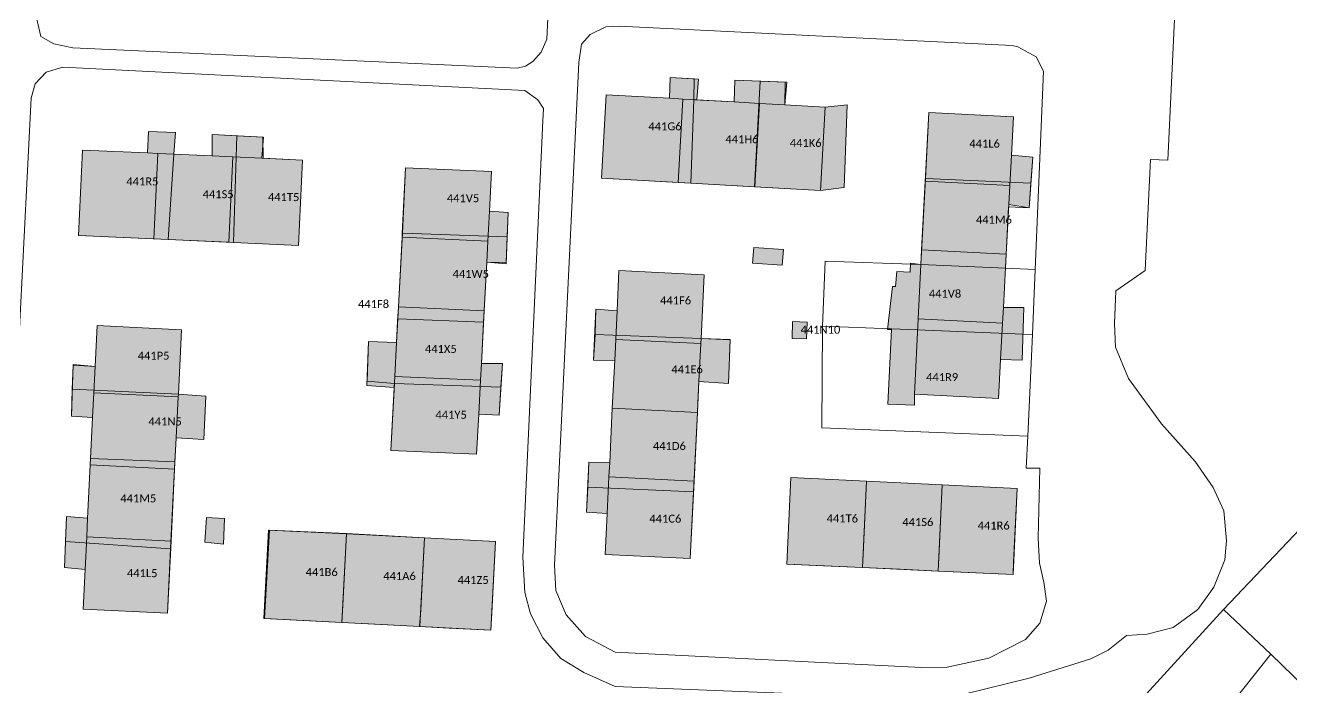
# Model space of a CAD drawing. Header units: metres. Extents: x 113120 to 240396, y 120329 to 242116.
# Drawn here: x 114547.3 to 114673.9, y 121546.4 to 121612.6 of the extents above; entities that cross this region are included whole.
import ezdxf

# ---------------------------------------------------------------- set-up
doc = ezdxf.new("R2010")
doc.units = ezdxf.units.M
doc.header["$LTSCALE"] = 3
for name, color, linetype, lineweight in [('Bpn_CaPa', 78, 'Continuous', 0), ('Bpn_ReBu', 4, 'Continuous', 0), ('Bpt_CaNu', 7, 'Continuous', 0), ('Hachure bâtiment', 11, 'Continuous', 0)]:
    doc.layers.add(name, color=color, linetype=linetype, lineweight=lineweight)
doc.styles.add('Legend', font='')
doc.styles.get('Legend').set_extended_font_data('Calibri')

msp = doc.modelspace()

# ---------------------------------------------------------------- hatches: boundary and pattern name
at = {"layer": 'Hachure bâtiment'}
h = msp.add_hatch(color=256, dxfattribs=at)
h.dxf.hatch_style = 1
h.paths.add_polyline_path([(114614.58, 121607.23), (114614.42, 121605.16), (114613.01, 121605.24), (114611.67, 121605.31), (114611.75, 121607.38)])
h = msp.add_hatch(color=256, dxfattribs=at)
h.dxf.hatch_style = 1
h.paths.add_polyline_path([(114623.4, 121606.92), (114623.22, 121604.66), (114620.67, 121604.8), (114618.13, 121604.95), (114618.2, 121607.13)])
h = msp.add_hatch(color=256, dxfattribs=at)
h.dxf.hatch_style = 1
h.paths.add_polyline_path([(114611.67, 121605.31), (114613.01, 121605.24), (114612.54, 121596.89), (114604.88, 121597.32), (114605.35, 121605.67)])
h = msp.add_hatch(color=256, dxfattribs=at)
h.dxf.hatch_style = 1
h.paths.add_polyline_path([(114614.42, 121605.16), (114618.13, 121604.95), (114620.67, 121604.8), (114620.2, 121596.45), (114613.8, 121596.81), (114612.54, 121596.89), (114613.01, 121605.24)])
h = msp.add_hatch(color=256, dxfattribs=at)
h.dxf.hatch_style = 1
h.paths.add_polyline_path([(114623.22, 121604.66), (114627.25, 121604.43), (114626.77, 121596.08), (114620.2, 121596.45), (114620.67, 121604.8)])
h = msp.add_hatch(color=256, dxfattribs=at)
h.dxf.hatch_style = 1
h.paths.add_polyline_path([(114627.25, 121604.43), (114629.46, 121604.66), (114629.15, 121596.4), (114626.77, 121596.08)])
h = msp.add_hatch(color=256, dxfattribs=at)
h.dxf.hatch_style = 1
h.paths.add_polyline_path([(114646.07, 121603.47), (114645.86, 121599.62), (114645.71, 121596.59), (114637.24, 121597.02), (114637.27, 121597.55), (114637.6, 121603.9)])
h = msp.add_hatch(color=256, dxfattribs=at)
h.dxf.hatch_style = 1
h.paths.add_polyline_path([(114562.28, 121601.88), (114562.13, 121599.72), (114560.51, 121599.79), (114559.48, 121599.84), (114559.58, 121601.98)])
h = msp.add_hatch(color=256, dxfattribs=at)
h.dxf.hatch_style = 1
h.paths.add_polyline_path([(114571.1, 121601.43), (114570.92, 121599.32), (114568.03, 121599.45), (114565.95, 121599.54), (114565.95, 121601.7)])
h = msp.add_hatch(color=256, dxfattribs=at)
h.dxf.hatch_style = 1
h.paths.add_polyline_path([(114559.48, 121599.84), (114560.51, 121599.79), (114560.11, 121591.26), (114552.58, 121591.6), (114552.98, 121600.13)])
h = msp.add_hatch(color=256, dxfattribs=at)
h.dxf.hatch_style = 1
h.paths.add_polyline_path([(114562.13, 121599.72), (114565.95, 121599.54), (114568.03, 121599.45), (114567.63, 121590.92), (114561.57, 121591.19), (114560.11, 121591.26), (114560.51, 121599.79)])
h = msp.add_hatch(color=256, dxfattribs=at)
h.dxf.hatch_style = 1
h.paths.add_polyline_path([(114570.92, 121599.32), (114574.97, 121599.13), (114574.57, 121590.6), (114568.08, 121590.9), (114567.63, 121590.92), (114568.03, 121599.45)])
h = msp.add_hatch(color=256, dxfattribs=at)
h.dxf.hatch_style = 1
h.paths.add_polyline_path([(114648, 121599.42), (114647.65, 121594.37), (114645.61, 121594.68), (114645.71, 121596.59), (114645.86, 121599.62)])
h = msp.add_hatch(color=256, dxfattribs=at)
h.dxf.hatch_style = 1
h.paths.add_polyline_path([(114593.88, 121597.98), (114593.67, 121594.03), (114593.52, 121591.03), (114584.94, 121591.41), (114584.96, 121591.82), (114585.3, 121598.37)])
h = msp.add_hatch(color=256, dxfattribs=at)
h.dxf.hatch_style = 1
h.paths.add_polyline_path([(114645.71, 121596.59), (114645.61, 121594.68), (114645.34, 121589.71), (114636.88, 121590.14), (114637.24, 121597.02)])
h = msp.add_hatch(color=256, dxfattribs=at)
h.dxf.hatch_style = 1
h.paths.add_polyline_path([(114595.55, 121593.9), (114595.35, 121588.77), (114593.4, 121588.92), (114593.52, 121591.03), (114593.67, 121594.03)])
h = msp.add_hatch(color=256, dxfattribs=at)
h.dxf.hatch_style = 1
h.paths.add_polyline_path([(114593.52, 121591.03), (114593.4, 121588.92), (114593.15, 121584.07), (114584.58, 121584.45), (114584.94, 121591.41)])
h = msp.add_hatch(color=256, dxfattribs=at)
h.dxf.hatch_style = 1
h.paths.add_polyline_path([(114623.07, 121590.18), (114622.95, 121588.62), (114619.97, 121588.82), (114620.1, 121590.38)])
h = msp.add_hatch(color=256, dxfattribs=at)
h.dxf.hatch_style = 1
h.paths.add_polyline_path([(114645.34, 121589.71), (114645.06, 121584.38), (114644.98, 121582.83), (114636.53, 121583.27), (114636.81, 121588.7), (114636.88, 121590.14)])
h = msp.add_hatch(color=256, dxfattribs=at)
h.dxf.hatch_style = 1
h.paths.add_polyline_path([(114615.15, 121587.67), (114614.84, 121581.3), (114614.81, 121580.79), (114606.3, 121581.2), (114606.44, 121584.07), (114606.63, 121588.08)])
h = msp.add_hatch(color=256, dxfattribs=at)
h.dxf.hatch_style = 1
h.paths.add_polyline_path([(114636.81, 121588.7), (114636.53, 121583.27), (114636.19, 121575.71), (114636.18, 121574.63), (114633.5, 121574.73), (114633.88, 121582.18), (114633.47, 121582.18), (114633.98, 121586.5), (114634.27, 121586.48), (114634.4, 121588), (114635.73, 121587.92), (114635.78, 121588.83)])
h = msp.add_hatch(color=256, dxfattribs=at)
h.dxf.hatch_style = 1
h.paths.add_polyline_path([(114593.15, 121584.07), (114592.87, 121578.78), (114592.78, 121577.11), (114584.22, 121577.49), (114584.39, 121580.88), (114584.5, 121583.03), (114584.58, 121584.45)])
h = msp.add_hatch(color=256, dxfattribs=at)
h.dxf.hatch_style = 1
h.paths.add_polyline_path([(114606.44, 121584.07), (114606.3, 121581.2), (114606.2, 121579.08), (114604.07, 121579.13), (114604.33, 121584.23)])
h = msp.add_hatch(color=256, dxfattribs=at)
h.dxf.hatch_style = 1
h.paths.add_polyline_path([(114646.95, 121579.12), (114644.79, 121579.17), (114644.98, 121582.83), (114645.06, 121584.38), (114647.1, 121584.38)])
h = msp.add_hatch(color=256, dxfattribs=at)
h.dxf.hatch_style = 1
h.paths.add_polyline_path([(114625.43, 121582.92), (114625.38, 121581.27), (114623.95, 121581.3), (114623.98, 121582.98)])
h = msp.add_hatch(color=256, dxfattribs=at)
h.dxf.hatch_style = 1
h.paths.add_polyline_path([(114644.98, 121582.83), (114644.79, 121579.17), (114644.58, 121575.28), (114636.19, 121575.71), (114636.53, 121583.27)])
h = msp.add_hatch(color=256, dxfattribs=at)
h.dxf.hatch_style = 1
h.paths.add_polyline_path([(114562.88, 121582.17), (114562.57, 121575.73), (114562.55, 121575.44), (114554.12, 121575.86), (114554.25, 121578.48), (114554.45, 121582.58)])
h = msp.add_hatch(color=256, dxfattribs=at)
h.dxf.hatch_style = 1
h.paths.add_polyline_path([(114584.39, 121580.88), (114584.22, 121577.49), (114584.16, 121576.38), (114581.43, 121576.58), (114581.58, 121580.98)])
h = msp.add_hatch(color=256, dxfattribs=at)
h.dxf.hatch_style = 1
h.paths.add_polyline_path([(114614.81, 121580.79), (114614.62, 121576.97), (114614.52, 121574.82), (114614.47, 121573.9), (114605.96, 121574.32), (114606.2, 121579.08), (114606.3, 121581.2)])
h = msp.add_hatch(color=256, dxfattribs=at)
h.dxf.hatch_style = 1
h.paths.add_polyline_path([(114617.73, 121581.14), (114617.57, 121576.78), (114614.62, 121576.97), (114614.81, 121580.79), (114614.84, 121581.3)])
h = msp.add_hatch(color=256, dxfattribs=at)
h.dxf.hatch_style = 1
h.paths.add_polyline_path([(114554.25, 121578.48), (114554.12, 121575.86), (114554, 121573.4), (114551.88, 121573.53), (114552.05, 121578.7)])
h = msp.add_hatch(color=256, dxfattribs=at)
h.dxf.hatch_style = 1
h.paths.add_polyline_path([(114594.98, 121578.77), (114594.65, 121573.63), (114592.6, 121573.72), (114592.78, 121577.11), (114592.87, 121578.78)])
h = msp.add_hatch(color=256, dxfattribs=at)
h.dxf.hatch_style = 1
h.paths.add_polyline_path([(114592.78, 121577.11), (114592.6, 121573.72), (114592.38, 121569.72), (114583.83, 121570.1), (114584.16, 121576.38), (114584.22, 121577.49)])
h = msp.add_hatch(color=256, dxfattribs=at)
h.dxf.hatch_style = 1
h.paths.add_polyline_path([(114562.55, 121575.44), (114562.35, 121571.35), (114562.2, 121568.23), (114553.76, 121568.65), (114554, 121573.4), (114554.12, 121575.86)])
h = msp.add_hatch(color=256, dxfattribs=at)
h.dxf.hatch_style = 1
h.paths.add_polyline_path([(114565.33, 121575.52), (114565.13, 121571.2), (114562.35, 121571.35), (114562.55, 121575.44), (114562.57, 121575.73)])
h = msp.add_hatch(color=256, dxfattribs=at)
h.dxf.hatch_style = 1
h.paths.add_polyline_path([(114614.47, 121573.9), (114614.13, 121567.02), (114605.63, 121567.44), (114605.7, 121568.87), (114605.96, 121574.32)])
h = msp.add_hatch(color=256, dxfattribs=at)
h.dxf.hatch_style = 1
h.paths.add_polyline_path([(114605.7, 121568.87), (114605.63, 121567.44), (114605.45, 121563.77), (114603.38, 121563.93), (114603.63, 121568.93)])
h = msp.add_hatch(color=256, dxfattribs=at)
h.dxf.hatch_style = 1
h.paths.add_polyline_path([(114562.2, 121568.23), (114561.84, 121561.03), (114553.41, 121561.44), (114553.5, 121563.33), (114553.76, 121568.65)])
h = msp.add_hatch(color=256, dxfattribs=at)
h.dxf.hatch_style = 1
h.paths.add_polyline_path([(114614.13, 121567.02), (114613.75, 121559.28), (114605.25, 121559.7), (114605.45, 121563.77), (114605.63, 121567.44)])
h = msp.add_hatch(color=256, dxfattribs=at)
h.dxf.hatch_style = 1
h.paths.add_polyline_path([(114631.38, 121567.02), (114630.98, 121558.38), (114623.4, 121558.73), (114623.8, 121567.38)])
h = msp.add_hatch(color=256, dxfattribs=at)
h.dxf.hatch_style = 1
h.paths.add_polyline_path([(114638.95, 121566.66), (114638.55, 121558.03), (114630.98, 121558.38), (114631.38, 121567.02)])
h = msp.add_hatch(color=256, dxfattribs=at)
h.dxf.hatch_style = 1
h.paths.add_polyline_path([(114646.43, 121566.3), (114646.03, 121557.68), (114638.55, 121558.03), (114638.95, 121566.66)])
h = msp.add_hatch(color=256, dxfattribs=at)
h.dxf.hatch_style = 1
h.paths.add_polyline_path([(114553.5, 121563.33), (114553.41, 121561.44), (114553.24, 121558.17), (114551.2, 121558.4), (114551.38, 121563.47)])
h = msp.add_hatch(color=256, dxfattribs=at)
h.dxf.hatch_style = 1
h.paths.add_polyline_path([(114567.18, 121563.27), (114567.07, 121560.72), (114565.22, 121560.93), (114565.38, 121563.4)])
h = msp.add_hatch(color=256, dxfattribs=at)
h.dxf.hatch_style = 1
h.paths.add_polyline_path([(114561.84, 121561.03), (114561.48, 121553.82), (114553.05, 121554.23), (114553.24, 121558.17), (114553.41, 121561.44)])
h = msp.add_hatch(color=256, dxfattribs=at)
h.dxf.hatch_style = 1
h.paths.add_polyline_path([(114579.39, 121561.74), (114578.92, 121552.88), (114571.12, 121553.28), (114571.58, 121562.13)])
h = msp.add_hatch(color=256, dxfattribs=at)
h.dxf.hatch_style = 1
h.paths.add_polyline_path([(114587.2, 121561.34), (114586.73, 121552.48), (114578.92, 121552.88), (114579.39, 121561.74)])
h = msp.add_hatch(color=256, dxfattribs=at)
h.dxf.hatch_style = 1
h.paths.add_polyline_path([(114594.28, 121560.98), (114593.83, 121552.12), (114586.73, 121552.48), (114587.2, 121561.34)])

# ---------------------------------------------------------------- linework, layer by layer
at = {"layer": 'Bpn_CaPa'}
for points in [[(114827.22, 121728.02), (114701.71, 121590.24), (114701.71, 121590.24), (114686.29, 121574.42), (114667.08, 121554.18), (114625.68, 121508.86)], [(114662.42, 121618.18), (114661.5, 121599.13), (114659.78, 121599.19), (114659.24, 121588.09), (114656.3, 121586.07), (114656.18, 121582.79), (114656.27, 121580.42), (114657.56, 121577.29), (114660.89, 121572.74), (114664.25, 121568.97), (114666.03, 121566.37), (114667.1, 121564.06), (114667.38, 121561.1), (114667.19, 121559.14), (114666.11, 121556.41), (114664.5, 121554.18), (114662.05, 121552.39), (114659.43, 121551.7), (114657.36, 121551.57), (114655.54, 121550.12), (114653.82, 121549.26), (114647.63, 121547.3), (114641.14, 121545.7)], [(114641.14, 121545.7), (114647.63, 121547.3), (114653.82, 121549.26), (114655.54, 121550.12), (114657.36, 121551.57), (114659.43, 121551.7), (114662.05, 121552.39), (114664.5, 121554.18), (114666.11, 121556.41), (114667.19, 121559.14), (114667.38, 121561.1), (114667.1, 121564.06), (114666.03, 121566.37), (114664.25, 121568.97), (114660.89, 121572.74), (114657.56, 121577.29), (114656.27, 121580.42), (114656.18, 121582.79), (114656.3, 121586.07), (114659.24, 121588.09), (114659.78, 121599.19), (114661.5, 121599.13), (114662.42, 121618.18)], [(114633.77, 121545.39), (114606.24, 121546.47), (114603.11, 121547.87), (114600.8, 121549.29), (114599, 121551.34), (114597.77, 121553.75), (114597.22, 121555.9), (114597.03, 121559.42), (114599.02, 121603.07), (114599.07, 121604.3), (114598.51, 121605.15), (114597.22, 121606.1), (114551.01, 121608.41), (114549.35, 121607.92), (114548.26, 121606.76), (114547.85, 121605.34), (114545.66, 121561.86)], [(114545.66, 121561.86), (114547.85, 121605.34), (114548.26, 121606.76), (114549.35, 121607.92), (114551.01, 121608.41), (114597.22, 121606.1), (114598.51, 121605.15), (114599.07, 121604.3), (114599.02, 121603.07), (114597.03, 121559.42), (114597.22, 121555.9), (114597.77, 121553.75), (114599, 121551.34), (114600.8, 121549.29), (114603.11, 121547.87), (114606.24, 121546.47), (114633.77, 121545.39)]]:
    msp.add_lwpolyline(points, dxfattribs=at)
for points in [[(114602.23, 121680.34), (114601.44, 121681.69), (114600.68, 121682.38), (114597.41, 121683.41), (114558.36, 121685.56), (114556.48, 121685.44), (114554.47, 121684.91), (114553.2, 121684.05), (114552.02, 121682.43), (114551.49, 121680.17), (114548.26, 121613.92), (114548.81, 121611.5), (114550.12, 121610.76), (114552.02, 121610.35), (114596.45, 121608.32), (114597.29, 121608.54), (114598.02, 121609), (114598.86, 121609.94), (114599.4, 121611.22), (114602.49, 121675.19), (114602.6, 121678.7), (114602.23, 121680.34)], [(114602.23, 121680.34), (114602.6, 121678.7), (114602.49, 121675.19), (114599.4, 121611.22), (114598.86, 121609.94), (114598.02, 121609), (114597.29, 121608.54), (114596.45, 121608.32), (114552.02, 121610.35), (114550.12, 121610.76), (114548.81, 121611.5), (114548.26, 121613.92), (114551.49, 121680.17), (114552.02, 121682.43), (114553.2, 121684.05), (114554.47, 121684.91), (114556.48, 121685.44), (114558.36, 121685.56), (114597.41, 121683.41), (114600.68, 121682.38), (114601.44, 121681.69), (114602.23, 121680.34)], [(114648.25, 121588.19), (114649.09, 121608.04), (114648.34, 121609.47), (114646.52, 121610.45), (114645.95, 121610.6), (114606.64, 121612.54), (114605.31, 121612.46), (114603.75, 121611.68), (114602.88, 121610.74), (114602.63, 121608.89), (114600.18, 121558.62), (114600.31, 121556.1), (114601.35, 121553.65), (114603.28, 121551.49), (114606.26, 121549.93), (114636.88, 121548.37), (114639.46, 121548.42), (114643.6, 121549.33), (114647.29, 121551.18), (114648.71, 121552.83), (114649.39, 121555.01), (114649.11, 121556.93), (114648.68, 121558.81), (114648.54, 121561.33), (114648.72, 121568.33), (114647.35, 121568.31), (114647.5, 121571.51), (114647.96, 121581.69), (114648.25, 121588.19)], [(114636.81, 121588.7), (114627.24, 121589.03), (114626.97, 121582.52), (114626.91, 121572.35), (114647.5, 121571.51), (114647.35, 121568.31), (114648.72, 121568.33), (114648.54, 121561.33), (114648.68, 121558.81), (114649.11, 121556.93), (114649.39, 121555.01), (114648.71, 121552.83), (114647.29, 121551.18), (114643.6, 121549.33), (114639.46, 121548.42), (114636.88, 121548.37), (114606.26, 121549.93), (114603.28, 121551.49), (114601.35, 121553.65), (114600.31, 121556.1), (114600.18, 121558.62), (114602.63, 121608.89), (114602.88, 121610.74), (114603.75, 121611.68), (114605.31, 121612.46), (114606.64, 121612.54), (114645.95, 121610.6), (114646.52, 121610.45), (114648.34, 121609.47), (114649.09, 121608.04), (114648.25, 121588.19), (114645.27, 121588.33), (114645.59, 121594.47), (114647.65, 121594.37), (114647.82, 121596.83), (114648, 121599.42), (114645.86, 121599.62), (114646.07, 121603.47), (114637.6, 121603.9), (114637.27, 121597.28), (114636.81, 121588.7)], [(114613.8, 121596.82), (114604.88, 121597.32), (114605.35, 121605.67), (114611.67, 121605.31), (114611.75, 121607.38), (114614.13, 121607.25), (114614.11, 121605.17), (114613.8, 121596.82)], [(114613.8, 121596.82), (114620.17, 121596.45), (114626.77, 121596.08), (114627.25, 121604.43), (114623.22, 121604.66), (114623.25, 121606.92), (114620.74, 121607.03), (114618.2, 121607.13), (114618.13, 121604.95), (114614.11, 121605.17), (114614.13, 121607.25), (114611.75, 121607.38), (114611.67, 121605.31), (114605.35, 121605.67), (114604.88, 121597.32), (114613.8, 121596.82)], [(114613.8, 121596.82), (114614.11, 121605.17), (114618.13, 121604.95), (114618.2, 121607.13), (114620.74, 121607.03), (114620.17, 121596.45), (114613.8, 121596.82)], [(114620.17, 121596.45), (114620.74, 121607.03), (114623.25, 121606.92), (114623.22, 121604.66), (114627.25, 121604.43), (114626.77, 121596.08), (114620.17, 121596.45)], [(114647.82, 121596.83), (114637.27, 121597.28), (114637.6, 121603.9), (114646.07, 121603.47), (114645.86, 121599.62), (114648, 121599.42), (114647.82, 121596.83)], [(114562.13, 121599.72), (114562.28, 121601.88), (114559.58, 121601.98), (114559.48, 121599.84), (114552.98, 121600.13), (114552.58, 121591.6), (114561.57, 121591.2), (114568.08, 121590.9), (114574.57, 121590.6), (114574.97, 121599.13), (114571.06, 121599.31), (114571.03, 121601.43), (114568.43, 121601.57), (114565.95, 121601.7), (114565.95, 121599.54), (114562.13, 121599.72)], [(114562.13, 121599.72), (114561.57, 121591.2), (114552.58, 121591.6), (114552.98, 121600.13), (114559.48, 121599.84), (114559.58, 121601.98), (114562.28, 121601.88), (114562.13, 121599.72)], [(114562.13, 121599.72), (114565.95, 121599.54), (114565.95, 121601.7), (114568.43, 121601.57), (114568.08, 121590.9), (114561.57, 121591.2), (114562.13, 121599.72)], [(114568.43, 121601.57), (114571.03, 121601.43), (114571.06, 121599.31), (114574.97, 121599.13), (114574.57, 121590.6), (114568.08, 121590.9), (114568.43, 121601.57)], [(114593.08, 121582.91), (114593.4, 121588.92), (114595.35, 121588.9), (114595.46, 121591.46), (114595.55, 121593.9), (114593.67, 121594.03), (114593.88, 121597.98), (114585.3, 121598.37), (114584.97, 121591.82), (114584.52, 121583.24), (114584.39, 121580.88), (114581.58, 121580.98), (114581.45, 121577.02), (114584.18, 121576.78), (114583.83, 121570.1), (114592.38, 121569.72), (114592.6, 121573.72), (114594.65, 121573.63), (114594.83, 121576.43), (114594.98, 121578.77), (114592.87, 121578.78), (114593.08, 121582.91)], [(114584.97, 121591.82), (114585.3, 121598.37), (114593.88, 121597.98), (114593.67, 121594.03), (114595.55, 121593.9), (114595.46, 121591.46), (114584.97, 121591.82)], [(114636.81, 121588.7), (114637.27, 121597.28), (114647.82, 121596.83), (114647.65, 121594.37), (114645.59, 121594.47), (114645.27, 121588.33), (114636.81, 121588.7)], [(114595.46, 121591.46), (114595.35, 121588.9), (114593.4, 121588.92), (114593.08, 121582.91), (114584.52, 121583.24), (114584.97, 121591.82), (114595.46, 121591.46)], [(114604.25, 121581.7), (114604.07, 121579.13), (114606.2, 121579.08), (114605.96, 121574.32), (114605.7, 121568.87), (114603.63, 121568.93), (114603.51, 121566.43), (114603.38, 121563.93), (114605.45, 121563.77), (114605.25, 121559.7), (114613.75, 121559.28), (114614.08, 121565.95), (114614.47, 121573.9), (114614.62, 121576.97), (114617.57, 121576.78), (114617.73, 121581.18), (114614.84, 121581.3), (114615.15, 121587.67), (114606.63, 121588.08), (114606.44, 121584.07), (114604.33, 121584.23), (114604.25, 121581.7)], [(114604.25, 121581.7), (114604.33, 121584.23), (114606.44, 121584.07), (114606.63, 121588.08), (114615.15, 121587.67), (114614.84, 121581.3), (114604.25, 121581.7)], [(114626.97, 121582.52), (114627.24, 121589.03), (114636.81, 121588.7), (114645.27, 121588.33), (114648.25, 121588.19), (114647.96, 121581.69), (114647.05, 121581.73), (114636.45, 121582.14), (114633.87, 121582.25), (114626.97, 121582.52)], [(114593.08, 121582.91), (114592.87, 121578.78), (114594.98, 121578.77), (114594.83, 121576.43), (114584.18, 121576.78), (114581.45, 121577.02), (114581.58, 121580.98), (114584.39, 121580.88), (114584.52, 121583.24), (114593.08, 121582.91)], [(114562.57, 121575.73), (114562.88, 121582.17), (114554.45, 121582.58), (114554.25, 121578.48), (114552.05, 121578.62), (114551.97, 121576.22), (114551.88, 121573.53), (114554, 121573.4), (114553.79, 121569.3), (114553.5, 121563.33), (114551.38, 121563.47), (114551.3, 121561), (114551.2, 121558.4), (114553.24, 121558.17), (114553.05, 121554.23), (114561.48, 121553.82), (114561.8, 121560.25), (114562.23, 121568.95), (114562.35, 121571.35), (114565.13, 121571.2), (114565.33, 121575.52), (114562.57, 121575.73)], [(114562.57, 121575.73), (114551.97, 121576.22), (114552.05, 121578.62), (114554.25, 121578.48), (114554.45, 121582.58), (114562.88, 121582.17), (114562.57, 121575.73)], [(114604.25, 121581.7), (114614.84, 121581.3), (114617.73, 121581.18), (114617.57, 121576.78), (114614.62, 121576.97), (114614.47, 121573.9), (114605.96, 121574.32), (114606.2, 121579.08), (114604.07, 121579.13), (114604.25, 121581.7)], [(114626.97, 121582.52), (114633.87, 121582.25), (114636.45, 121582.14), (114647.05, 121581.73), (114647.96, 121581.69), (114647.5, 121571.51), (114626.91, 121572.35), (114626.97, 121582.52)], [(114584.18, 121576.78), (114594.83, 121576.43), (114594.65, 121573.63), (114592.6, 121573.72), (114592.38, 121569.72), (114583.83, 121570.1), (114584.18, 121576.78)], [(114562.57, 121575.73), (114565.33, 121575.52), (114565.13, 121571.2), (114562.35, 121571.35), (114562.23, 121568.95), (114553.79, 121569.3), (114554, 121573.4), (114551.88, 121573.53), (114551.97, 121576.22), (114562.57, 121575.73)], [(114603.51, 121566.43), (114603.63, 121568.93), (114605.7, 121568.87), (114605.96, 121574.32), (114614.47, 121573.9), (114614.08, 121565.95), (114603.51, 121566.43)], [(114671.82, 121549.72), (114667.08, 121554.18), (114686.29, 121574.42), (114699.13, 121546.92), (114687.68, 121534.64), (114685.63, 121536.4), (114679.73, 121542.03), (114671.82, 121549.72)], [(114553.79, 121569.3), (114562.23, 121568.95), (114561.8, 121560.25), (114551.3, 121561), (114551.38, 121563.47), (114553.5, 121563.33), (114553.79, 121569.3)], [(114603.51, 121566.43), (114614.08, 121565.95), (114613.75, 121559.28), (114605.25, 121559.7), (114605.45, 121563.77), (114603.38, 121563.93), (114603.51, 121566.43)], [(114630.98, 121558.38), (114634.74, 121558.21), (114638.55, 121558.03), (114641.62, 121557.89), (114646.03, 121557.68), (114646.09, 121558.92), (114646.43, 121566.3), (114638.95, 121566.66), (114631.37, 121567.02), (114623.8, 121567.38), (114623.4, 121558.73), (114627.09, 121558.56), (114630.98, 121558.38)], [(114630.98, 121558.38), (114627.09, 121558.56), (114623.4, 121558.73), (114623.8, 121567.38), (114631.37, 121567.02), (114631.04, 121559.73), (114630.98, 121558.38)], [(114630.98, 121558.38), (114631.04, 121559.73), (114631.37, 121567.02), (114638.95, 121566.66), (114638.61, 121559.34), (114638.55, 121558.03), (114634.74, 121558.21), (114630.98, 121558.38)], [(114638.55, 121558.03), (114638.61, 121559.34), (114638.95, 121566.66), (114646.43, 121566.3), (114646.09, 121558.92), (114646.03, 121557.68), (114641.62, 121557.89), (114638.55, 121558.03)], [(114579.39, 121561.78), (114579.01, 121554.6), (114578.92, 121552.88), (114575.12, 121553.08), (114571.2, 121553.28), (114571.7, 121562.13), (114579.39, 121561.78)], [(114579.39, 121561.78), (114571.7, 121562.13), (114571.2, 121553.28), (114575.12, 121553.08), (114578.92, 121552.88), (114582.25, 121552.71), (114586.7, 121552.48), (114589.65, 121552.33), (114593.83, 121552.12), (114593.92, 121553.84), (114594.28, 121560.98), (114587.2, 121561.34), (114579.39, 121561.78)], [(114579.39, 121561.78), (114587.2, 121561.34), (114586.82, 121554.16), (114586.7, 121552.48), (114582.25, 121552.71), (114578.92, 121552.88), (114579.01, 121554.6), (114579.39, 121561.78)], [(114587.2, 121561.34), (114594.28, 121560.98), (114593.92, 121553.84), (114593.83, 121552.12), (114589.65, 121552.33), (114586.7, 121552.48), (114586.82, 121554.16), (114587.2, 121561.34)], [(114551.3, 121561), (114561.8, 121560.25), (114561.48, 121553.82), (114553.05, 121554.23), (114553.24, 121558.17), (114551.2, 121558.4), (114551.3, 121561)], [(114671.82, 121549.72), (114659.84, 121534.65), (114652.67, 121525.43), (114648.8, 121528.52), (114641.1, 121519.38), (114647.32, 121518.55), (114644.48, 121505.07), (114625.68, 121508.86), (114667.08, 121554.18), (114671.82, 121549.72)], [(114671.82, 121549.72), (114679.73, 121542.03), (114668.5, 121521.8), (114665.95, 121517.23), (114665, 121515.53), (114662.37, 121501.43), (114644.48, 121505.07), (114647.32, 121518.55), (114652.67, 121525.43), (114659.84, 121534.65), (114671.82, 121549.72)]]:
    msp.add_lwpolyline(points, close=True, dxfattribs=at)
at = {"layer": 'Bpn_ReBu'}
for points in [[(114614.58, 121607.23), (114614.42, 121605.16), (114613.01, 121605.24), (114611.67, 121605.31), (114611.75, 121607.38), (114614.58, 121607.23)], [(114623.4, 121606.92), (114623.22, 121604.66), (114620.67, 121604.8), (114618.13, 121604.95), (114618.2, 121607.13), (114623.4, 121606.92)], [(114611.67, 121605.31), (114613.01, 121605.24), (114612.54, 121596.89), (114604.88, 121597.32), (114605.35, 121605.67), (114611.67, 121605.31)], [(114614.42, 121605.16), (114618.13, 121604.95), (114620.67, 121604.8), (114620.2, 121596.45), (114613.8, 121596.81), (114612.54, 121596.89), (114613.01, 121605.24), (114614.42, 121605.16)], [(114623.22, 121604.66), (114627.25, 121604.43), (114626.77, 121596.08), (114620.2, 121596.45), (114620.67, 121604.8), (114623.22, 121604.66)], [(114627.25, 121604.43), (114629.46, 121604.66), (114629.15, 121596.4), (114626.77, 121596.08), (114627.25, 121604.43)], [(114646.07, 121603.47), (114645.86, 121599.62), (114645.71, 121596.59), (114637.24, 121597.02), (114637.27, 121597.55), (114637.6, 121603.9), (114646.07, 121603.47)], [(114562.28, 121601.88), (114562.13, 121599.72), (114560.51, 121599.79), (114559.48, 121599.84), (114559.58, 121601.98), (114562.28, 121601.88)], [(114571.1, 121601.43), (114570.92, 121599.32), (114568.03, 121599.45), (114565.95, 121599.54), (114565.95, 121601.7), (114571.1, 121601.43)], [(114559.48, 121599.84), (114560.51, 121599.79), (114560.11, 121591.26), (114552.58, 121591.6), (114552.98, 121600.13), (114559.48, 121599.84)], [(114562.13, 121599.72), (114565.95, 121599.54), (114568.03, 121599.45), (114567.63, 121590.92), (114561.57, 121591.19), (114560.11, 121591.26), (114560.51, 121599.79), (114562.13, 121599.72)], [(114570.92, 121599.32), (114574.97, 121599.13), (114574.57, 121590.6), (114568.08, 121590.9), (114567.63, 121590.92), (114568.03, 121599.45), (114570.92, 121599.32)], [(114648, 121599.42), (114647.65, 121594.37), (114645.61, 121594.68), (114645.71, 121596.59), (114645.86, 121599.62), (114648, 121599.42)], [(114593.88, 121597.98), (114593.67, 121594.03), (114593.52, 121591.03), (114584.94, 121591.41), (114584.96, 121591.82), (114585.3, 121598.37), (114593.88, 121597.98)], [(114645.71, 121596.59), (114645.61, 121594.68), (114645.34, 121589.71), (114636.88, 121590.14), (114637.24, 121597.02), (114645.71, 121596.59)], [(114595.55, 121593.9), (114595.35, 121588.77), (114593.4, 121588.92), (114593.52, 121591.03), (114593.67, 121594.03), (114595.55, 121593.9)], [(114593.52, 121591.03), (114593.4, 121588.92), (114593.15, 121584.07), (114584.58, 121584.45), (114584.94, 121591.41), (114593.52, 121591.03)], [(114623.07, 121590.18), (114622.95, 121588.62), (114619.97, 121588.82), (114620.1, 121590.38), (114623.07, 121590.18)], [(114645.34, 121589.71), (114645.06, 121584.38), (114644.98, 121582.83), (114636.53, 121583.27), (114636.81, 121588.7), (114636.88, 121590.14), (114645.34, 121589.71)], [(114615.15, 121587.67), (114614.84, 121581.3), (114614.81, 121580.79), (114606.3, 121581.2), (114606.44, 121584.07), (114606.63, 121588.08), (114615.15, 121587.67)], [(114636.81, 121588.7), (114636.53, 121583.27), (114636.19, 121575.71), (114636.18, 121574.63), (114633.5, 121574.73), (114633.88, 121582.18), (114633.47, 121582.18), (114633.98, 121586.5), (114634.27, 121586.48), (114634.4, 121588), (114635.73, 121587.92), (114635.78, 121588.83), (114636.81, 121588.7)], [(114593.15, 121584.07), (114592.87, 121578.78), (114592.78, 121577.11), (114584.22, 121577.49), (114584.39, 121580.88), (114584.5, 121583.03), (114584.58, 121584.45), (114593.15, 121584.07)], [(114606.44, 121584.07), (114606.3, 121581.2), (114606.2, 121579.08), (114604.07, 121579.13), (114604.33, 121584.23), (114606.44, 121584.07)], [(114646.95, 121579.12), (114644.79, 121579.17), (114644.98, 121582.83), (114645.06, 121584.38), (114647.1, 121584.38), (114646.95, 121579.12)], [(114625.43, 121582.92), (114625.38, 121581.27), (114623.95, 121581.3), (114623.98, 121582.98), (114625.43, 121582.92)], [(114644.98, 121582.83), (114644.79, 121579.17), (114644.58, 121575.28), (114636.19, 121575.71), (114636.53, 121583.27), (114644.98, 121582.83)], [(114562.88, 121582.17), (114562.57, 121575.73), (114562.55, 121575.44), (114554.12, 121575.86), (114554.25, 121578.48), (114554.45, 121582.58), (114562.88, 121582.17)], [(114584.39, 121580.88), (114584.22, 121577.49), (114584.16, 121576.38), (114581.43, 121576.58), (114581.58, 121580.98), (114584.39, 121580.88)], [(114614.81, 121580.79), (114614.62, 121576.97), (114614.52, 121574.82), (114614.47, 121573.9), (114605.96, 121574.32), (114606.2, 121579.08), (114606.3, 121581.2), (114614.81, 121580.79)], [(114617.73, 121581.14), (114617.57, 121576.78), (114614.62, 121576.97), (114614.81, 121580.79), (114614.84, 121581.3), (114617.73, 121581.14)], [(114554.25, 121578.48), (114554.12, 121575.86), (114554, 121573.4), (114551.88, 121573.53), (114552.05, 121578.7), (114554.25, 121578.48)], [(114594.98, 121578.77), (114594.65, 121573.63), (114592.6, 121573.72), (114592.78, 121577.11), (114592.87, 121578.78), (114594.98, 121578.77)], [(114592.78, 121577.11), (114592.6, 121573.72), (114592.38, 121569.72), (114583.83, 121570.1), (114584.16, 121576.38), (114584.22, 121577.49), (114592.78, 121577.11)], [(114562.55, 121575.44), (114562.35, 121571.35), (114562.2, 121568.23), (114553.76, 121568.65), (114554, 121573.4), (114554.12, 121575.86), (114562.55, 121575.44)], [(114565.33, 121575.52), (114565.13, 121571.2), (114562.35, 121571.35), (114562.55, 121575.44), (114562.57, 121575.73), (114565.33, 121575.52)], [(114614.47, 121573.9), (114614.13, 121567.02), (114605.63, 121567.44), (114605.7, 121568.87), (114605.96, 121574.32), (114614.47, 121573.9)], [(114605.7, 121568.87), (114605.63, 121567.44), (114605.45, 121563.77), (114603.38, 121563.93), (114603.63, 121568.93), (114605.7, 121568.87)], [(114562.2, 121568.23), (114561.84, 121561.03), (114553.41, 121561.44), (114553.5, 121563.33), (114553.76, 121568.65), (114562.2, 121568.23)], [(114614.13, 121567.02), (114613.75, 121559.28), (114605.25, 121559.7), (114605.45, 121563.77), (114605.63, 121567.44), (114614.13, 121567.02)], [(114631.38, 121567.02), (114630.98, 121558.38), (114623.4, 121558.73), (114623.8, 121567.38), (114631.38, 121567.02)], [(114638.95, 121566.66), (114638.55, 121558.03), (114630.98, 121558.38), (114631.38, 121567.02), (114638.95, 121566.66)], [(114646.43, 121566.3), (114646.03, 121557.68), (114638.55, 121558.03), (114638.95, 121566.66), (114646.43, 121566.3)], [(114553.5, 121563.33), (114553.41, 121561.44), (114553.24, 121558.17), (114551.2, 121558.4), (114551.38, 121563.47), (114553.5, 121563.33)], [(114567.18, 121563.27), (114567.07, 121560.72), (114565.22, 121560.93), (114565.38, 121563.4), (114567.18, 121563.27)], [(114561.84, 121561.03), (114561.48, 121553.82), (114553.05, 121554.23), (114553.24, 121558.17), (114553.41, 121561.44), (114561.84, 121561.03)], [(114579.39, 121561.74), (114578.92, 121552.88), (114571.12, 121553.28), (114571.58, 121562.13), (114579.39, 121561.74)], [(114587.2, 121561.34), (114586.73, 121552.48), (114578.92, 121552.88), (114579.39, 121561.74), (114587.2, 121561.34)], [(114594.28, 121560.98), (114593.83, 121552.12), (114586.73, 121552.48), (114587.2, 121561.34), (114594.28, 121560.98)]]:
    msp.add_lwpolyline(points, close=True, dxfattribs=at)

# ---------------------------------------------------------------- texts
at = {"layer": 'Bpt_CaNu', "char_height": 0.8, "attachment_point": 7, "style": 'Legend'}
for s, insert in [('441G6', (114609.57, 121602.1)), ('441H6', (114617.27, 121600.81)), ('441K6', (114623.71, 121600.44)), ('441L6', (114641.66, 121600.37)), ('441R5', (114557.37, 121596.59)), ('441S5', (114565, 121595.31)), ('441T5', (114571.53, 121595.02)), ('441V5', (114589.42, 121594.91)), ('441M6', (114642.32, 121592.76)), ('441W5', (114589.99, 121587.34)), ('441F6', (114610.74, 121584.69)), ('441V8', (114637.61, 121585.36)), ('441F8', (114580.54, 121584.33)), ('441N10', (114624.79, 121581.76)), ('441X5', (114587.23, 121579.84)), ('441P5', (114558.51, 121579.16)), ('441E6', (114611.87, 121577.8)), ('441R9', (114637.34, 121577.02)), ('441Y5', (114588.28, 121573.25)), ('441N5', (114559.58, 121572.58)), ('441D6', (114610.02, 121570.13)), ('441M5', (114556.77, 121564.89)), ('441C6', (114609.67, 121562.86)), ('441T6', (114627.39, 121562.88)), ('441S6', (114634.96, 121562.52)), ('441R6', (114642.49, 121562.17)), ('441L5', (114557.43, 121557.41)), ('441B6', (114575.3, 121557.52)), ('441A6', (114583.06, 121557.12)), ('441Z5', (114590.49, 121556.73))]:
    msp.add_mtext(s, dxfattribs=dict(at, insert=insert))

doc.saveas('drawing.dxf')
